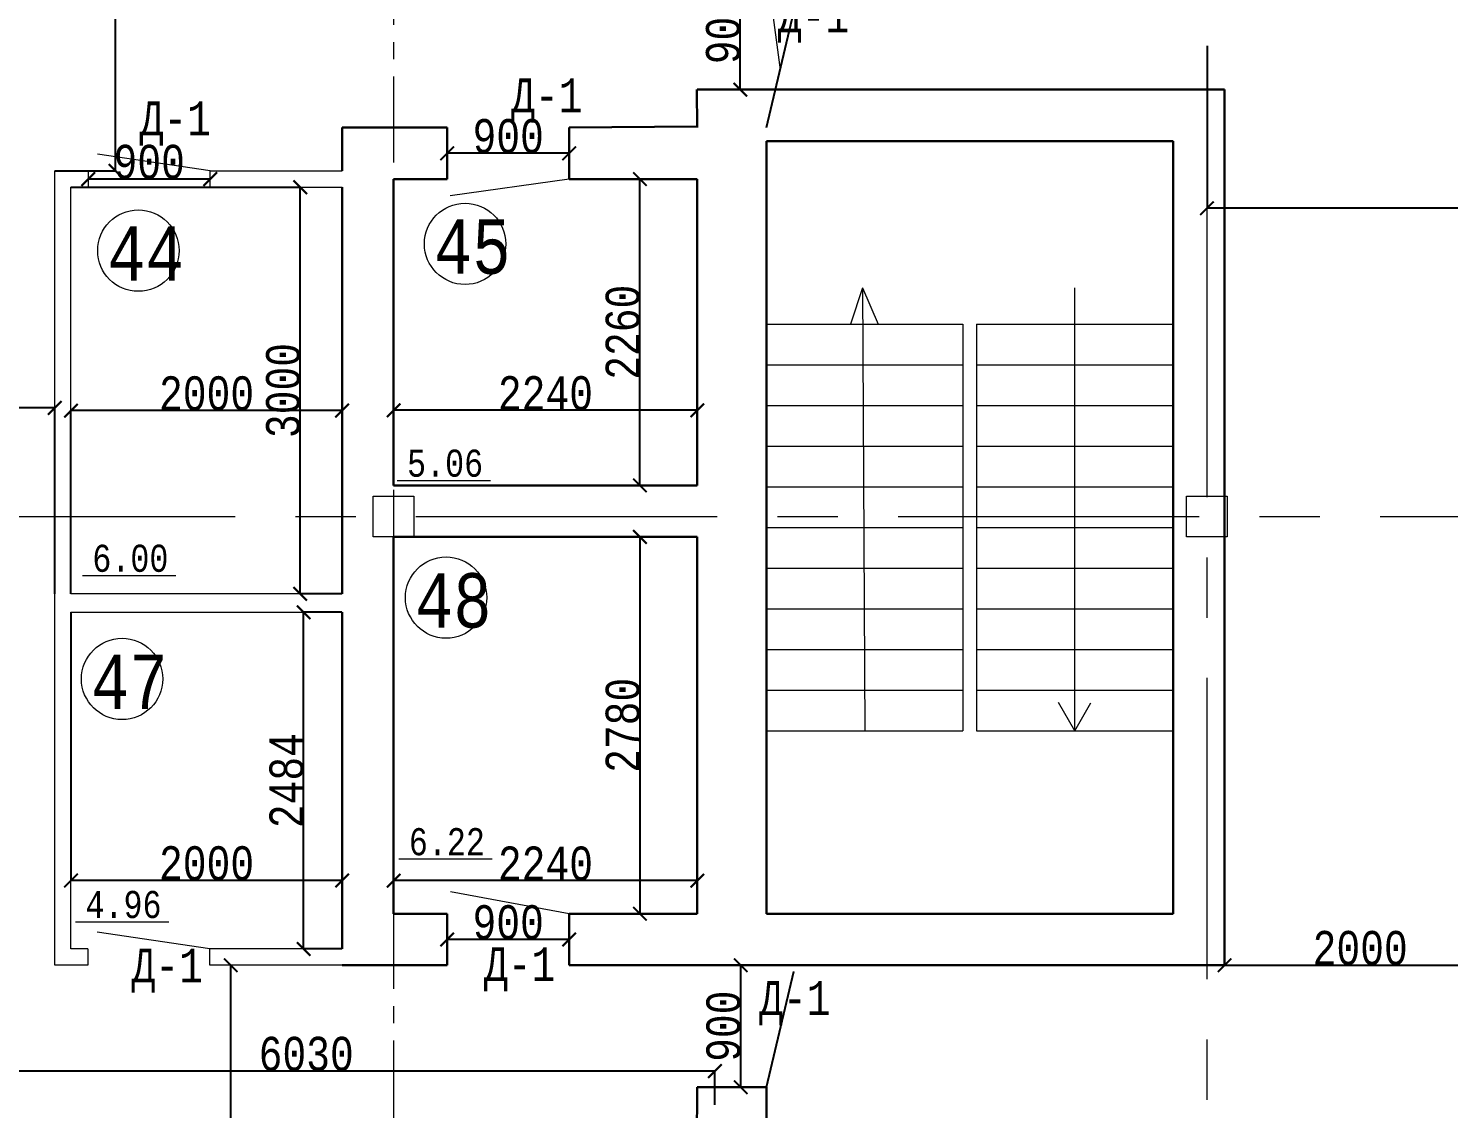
# Model space of a CAD drawing. Header units: millimetres. Extents: x -689206 to 4969298, y -1019800 to 703299.
# Drawn here: x 57749 to 68225, y -222542 to -214572 of the extents above; entities that cross this region are included whole.
import ezdxf

# ---------------------------------------------------------------- set-up
doc = ezdxf.new("R2010")
doc.units = ezdxf.units.MM
doc.linetypes.add('JIS_02_4.0', pattern=[5.5, 4, -1.5])
doc.linetypes.add('осеваяX2', pattern=[101.6, 63.5, -12.7, 12.7, -12.7])
for name, color, linetype, lineweight in [('ПЕРЕГОРОДКИ', 252, 'Continuous', 9), ('РАЗМЕРЫ', 7, 'Continuous', 9), ('сваи', 7, 'JIS_02_4.0', 30), ('стены', 7, 'Continuous', 20)]:
    doc.layers.add(name, color=color, linetype=linetype, lineweight=lineweight)
doc.layers.add('четотам', color=7, linetype='Continuous')
doc.styles.add('Аннотативный', font='isocteur.ttf', dxfattribs={"width": 0.7, "height": 250})
doc.dimstyles.new('Аннотативный', dxfattribs={"dimscale": 0, "dimtxt": 250, "dimasz": 100, "dimexe": 1.25, "dimexo": 0.625, "dimtad": 1, "dimdec": 0, "dimtxsty": 'Аннотативный', "dimblk": 'ARCHTICK', "dimcen": 2.5, "dimadec": 0, "dimazin": 0, "dimtfac": 1, "dimtdec": 0, "dimtmove": 0, "dimatfit": 3, "dimfxl": 1, "dimarcsym": 0})

# ---------------------------------------------------------------- blocks, each defined once
blk = doc.blocks.new('_ArchTick')
at = {"color": 0, "linetype": 'ByBlock', "const_width": 0.15}
blk.add_lwpolyline([(-0.5, -0.5), (0.5, 0.5)], dxfattribs=at)
blk = doc.blocks.new('*D2250')
at = {"layer": 'Defpoints', "color": 0, "lineweight": 15, "transparency": 16777216}
for p in [(59779, -218880), (60063, -218880), (60063, -221364)]:
    blk.add_point(p, dxfattribs=at)
at = {"layer": 'стены', "color": 0, "lineweight": -2, "transparency": 16777216}
for p, q in [((60062, -218880), (59778, -218880)), ((59779, -221364), (59779, -218880)), ((60062, -221364), (59778, -221364))]:
    blk.add_line(p, q, dxfattribs=at)
at = {"layer": 'стены', "color": 0, "lineweight": -2, "transparency": 16777216, "xscale": 100, "yscale": 100, "zscale": 100}
for p, rotation in [((59779, -218880), 90), ((59779, -221364), 270)]:
    blk.add_blockref('_ArchTick', p, dxfattribs=dict(at, rotation=rotation))
at = {"layer": 'стены', "color": 0, "lineweight": 5, "transparency": 16777216, "insert": (59654, -220122), "char_height": 250, "attachment_point": 5, "rotation": 90, "style": 'Аннотативный'}
blk.add_mtext('2484', dxfattribs=at)
blk = doc.blocks.new('*D2251')
at = {"layer": 'Defpoints', "color": 0, "lineweight": 15, "transparency": 16777216}
for p in [(58190, -215744), (59754, -215744), (60063, -218744)]:
    blk.add_point(p, dxfattribs=at)
at = {"layer": 'стены', "color": 0, "lineweight": -2, "transparency": 16777216}
for p, q in [((58191, -215744), (59756, -215744)), ((59754, -218744), (59754, -215744)), ((60062, -218744), (59753, -218744))]:
    blk.add_line(p, q, dxfattribs=at)
at = {"layer": 'стены', "color": 0, "lineweight": -2, "transparency": 16777216, "xscale": 100, "yscale": 100, "zscale": 100}
for p, rotation in [((59754, -215744), 90), ((59754, -218744), 270)]:
    blk.add_blockref('_ArchTick', p, dxfattribs=dict(at, rotation=rotation))
at = {"layer": 'стены', "color": 0, "lineweight": 5, "transparency": 16777216, "insert": (59629, -217244), "char_height": 250, "attachment_point": 5, "rotation": 90, "style": 'Аннотативный'}
blk.add_mtext('3000', dxfattribs=at)
blk = doc.blocks.new('*D2252')
at = {"layer": 'Defpoints', "color": 0, "lineweight": 15, "transparency": 16777216}
for p in [(58063, -217392), (58063, -218744), (60063, -218744)]:
    blk.add_point(p, dxfattribs=at)
at = {"layer": 'стены', "color": 0, "lineweight": -2, "transparency": 16777216}
for p, q in [((58063, -218743), (58063, -217390)), ((60063, -217392), (58063, -217392)), ((60063, -218743), (60063, -217390))]:
    blk.add_line(p, q, dxfattribs=at)
at = {"layer": 'стены', "color": 0, "lineweight": -2, "transparency": 16777216, "xscale": 100, "yscale": 100, "zscale": 100, "rotation": 180}
blk.add_blockref('_ArchTick', (58063, -217392), dxfattribs=at)
at = {"layer": 'стены', "color": 0, "lineweight": -2, "transparency": 16777216, "xscale": 100, "yscale": 100, "zscale": 100}
blk.add_blockref('_ArchTick', (60063, -217392), dxfattribs=at)
at = {"layer": 'стены', "color": 0, "lineweight": 5, "transparency": 16777216, "insert": (59063, -217266), "char_height": 250, "attachment_point": 5, "style": 'Аннотативный'}
blk.add_mtext('2000', dxfattribs=at)
blk = doc.blocks.new('*D2255')
at = {"layer": 'Defpoints', "color": 0, "lineweight": 15, "transparency": 16777216}
for p in [(56373, -217372), (56373, -218744), (57943, -218744)]:
    blk.add_point(p, dxfattribs=at)
at = {"layer": 'стены', "color": 0, "lineweight": -2, "transparency": 16777216}
for p, q in [((56373, -218743), (56373, -217371)), ((57943, -217372), (56373, -217372)), ((57943, -218743), (57943, -217371))]:
    blk.add_line(p, q, dxfattribs=at)
at = {"layer": 'стены', "color": 0, "lineweight": -2, "transparency": 16777216, "xscale": 100, "yscale": 100, "zscale": 100, "rotation": 180}
blk.add_blockref('_ArchTick', (56373, -217372), dxfattribs=at)
at = {"layer": 'стены', "color": 0, "lineweight": -2, "transparency": 16777216, "xscale": 100, "yscale": 100, "zscale": 100}
blk.add_blockref('_ArchTick', (57943, -217372), dxfattribs=at)
at = {"layer": 'стены', "color": 0, "lineweight": 5, "transparency": 16777216, "insert": (57158, -217247), "char_height": 250, "attachment_point": 5, "style": 'Аннотативный'}
blk.add_mtext('1570', dxfattribs=at)
blk = doc.blocks.new('*D2257')
at = {"layer": 'Defpoints', "color": 0, "lineweight": 15, "transparency": 16777216}
for p in [(63003, -221484), (63003, -221484), (63003, -222384)]:
    blk.add_point(p, dxfattribs=at)
at = {"layer": 'стены', "color": 0, "lineweight": -2, "transparency": 16777216}
for p, q in [((63003, -221484), (63004, -221484)), ((63003, -222384), (63003, -221484)), ((63003, -222384), (63004, -222384))]:
    blk.add_line(p, q, dxfattribs=at)
at = {"layer": 'стены', "color": 0, "lineweight": -2, "transparency": 16777216, "xscale": 100, "yscale": 100, "zscale": 100}
for p, rotation in [((63003, -221484), 90), ((63003, -222384), 270)]:
    blk.add_blockref('_ArchTick', p, dxfattribs=dict(at, rotation=rotation))
at = {"layer": 'стены', "color": 0, "lineweight": 5, "transparency": 16777216, "insert": (62877, -221934), "char_height": 250, "attachment_point": 5, "rotation": 90, "style": 'Аннотативный'}
blk.add_mtext('900', dxfattribs=at)
blk = doc.blocks.new('*D2206')
at = {"layer": 'Defpoints', "color": 0, "lineweight": 15, "transparency": 16777216}
for p in [(56783, -222265), (62813, -222514), (56783, -222644)]:
    blk.add_point(p, dxfattribs=at)
at = {"layer": 'стены', "color": 0, "lineweight": -2, "transparency": 16777216}
for p, q in [((56783, -222643), (56783, -222264)), ((62813, -222265), (56783, -222265)), ((62813, -222513), (62813, -222264))]:
    blk.add_line(p, q, dxfattribs=at)
at = {"layer": 'стены', "color": 0, "lineweight": -2, "transparency": 16777216, "xscale": 100, "yscale": 100, "zscale": 100, "rotation": 180}
blk.add_blockref('_ArchTick', (56783, -222265), dxfattribs=at)
at = {"layer": 'стены', "color": 0, "lineweight": -2, "transparency": 16777216, "xscale": 100, "yscale": 100, "zscale": 100}
blk.add_blockref('_ArchTick', (62813, -222265), dxfattribs=at)
at = {"layer": 'стены', "color": 0, "lineweight": 5, "transparency": 16777216, "insert": (59798, -222139), "char_height": 250, "attachment_point": 5, "style": 'Аннотативный'}
blk.add_mtext('6030', dxfattribs=at)
blk = doc.blocks.new('*D2279')
at = {"layer": 'Defpoints', "color": 0, "lineweight": 15, "transparency": 16777216}
for p in [(59241, -221484), (59241, -221484), (59241, -225631)]:
    blk.add_point(p, dxfattribs=at)
at = {"layer": 'РАЗМЕРЫ', "color": 0, "lineweight": -2, "transparency": 16777216}
for p, q in [((59241, -225631), (59241, -221484)), ((59242, -221484), (59243, -221484)), ((59242, -225631), (59243, -225631))]:
    blk.add_line(p, q, dxfattribs=at)
at = {"layer": 'РАЗМЕРЫ', "color": 0, "lineweight": -2, "transparency": 16777216, "xscale": 100, "yscale": 100, "zscale": 100}
for p, rotation in [((59241, -221484), 90), ((59241, -225631), 270)]:
    blk.add_blockref('_ArchTick', p, dxfattribs=dict(at, rotation=rotation))
at = {"layer": 'РАЗМЕРЫ', "color": 0, "lineweight": 5, "transparency": 16777216, "insert": (59116, -223558), "char_height": 250, "attachment_point": 5, "rotation": 90, "style": 'Аннотативный'}
blk.add_mtext('4147', dxfattribs=at)
blk = doc.blocks.new('*D2296')
at = {"layer": 'Defpoints', "color": 0, "lineweight": 15, "transparency": 16777216}
for p in [(58035, -210874), (58392, -210874), (58035, -215624)]:
    blk.add_point(p, dxfattribs=at)
at = {"layer": 'ПЕРЕГОРОДКИ', "color": 0, "lineweight": -2, "transparency": 16777216}
for p, q in [((58036, -210874), (58394, -210874)), ((58392, -215624), (58392, -210874)), ((58036, -215624), (58394, -215624))]:
    blk.add_line(p, q, dxfattribs=at)
at = {"layer": 'ПЕРЕГОРОДКИ', "color": 0, "lineweight": -2, "transparency": 16777216, "xscale": 100, "yscale": 100, "zscale": 100}
for p, rotation in [((58392, -210874), 90), ((58392, -215624), 270)]:
    blk.add_blockref('_ArchTick', p, dxfattribs=dict(at, rotation=rotation))
at = {"layer": 'ПЕРЕГОРОДКИ', "color": 0, "lineweight": 5, "transparency": 16777216, "insert": (58267, -213172), "char_height": 250, "attachment_point": 5, "rotation": 90, "style": 'Аннотативный'}
blk.add_mtext('4750', dxfattribs=at)
blk = doc.blocks.new('*D2399')
at = {"layer": 'Defpoints', "color": 0, "linetype": 'ByBlock', "lineweight": 15, "transparency": 16777216}
for p in [(60838, -221294), (60838, -221294), (61738, -221294)]:
    blk.add_point(p, dxfattribs=at)
at = {"layer": 'ПЕРЕГОРОДКИ', "color": 0, "linetype": 'ByBlock', "lineweight": -2, "transparency": 16777216}
for p, q in [((60838, -221293), (60838, -221293)), ((61738, -221294), (60838, -221294)), ((61738, -221293), (61738, -221293))]:
    blk.add_line(p, q, dxfattribs=at)
at = {"layer": 'ПЕРЕГОРОДКИ', "color": 0, "linetype": 'ByBlock', "lineweight": -2, "transparency": 16777216, "xscale": 100, "yscale": 100, "zscale": 100, "rotation": 180}
blk.add_blockref('_ArchTick', (60838, -221294), dxfattribs=at)
at = {"layer": 'ПЕРЕГОРОДКИ', "color": 0, "linetype": 'ByBlock', "lineweight": -2, "transparency": 16777216, "xscale": 100, "yscale": 100, "zscale": 100}
blk.add_blockref('_ArchTick', (61738, -221294), dxfattribs=at)
at = {"layer": 'ПЕРЕГОРОДКИ', "color": 0, "linetype": 'ByBlock', "lineweight": 13, "transparency": 16777216, "insert": (61288, -221168), "char_height": 250, "attachment_point": 5, "style": 'Аннотативный'}
blk.add_mtext('900', dxfattribs=at)
blk = doc.blocks.new('*D2400')
at = {"layer": 'Defpoints', "color": 0, "linetype": 'ByBlock', "lineweight": 15, "transparency": 16777216}
for p in [(60838, -215494), (60838, -215494), (61738, -215494)]:
    blk.add_point(p, dxfattribs=at)
at = {"layer": 'ПЕРЕГОРОДКИ', "color": 0, "linetype": 'ByBlock', "lineweight": -2, "transparency": 16777216}
for p, q in [((60838, -215493), (60838, -215493)), ((61738, -215494), (60838, -215494)), ((61738, -215493), (61738, -215493))]:
    blk.add_line(p, q, dxfattribs=at)
at = {"layer": 'ПЕРЕГОРОДКИ', "color": 0, "linetype": 'ByBlock', "lineweight": -2, "transparency": 16777216, "xscale": 100, "yscale": 100, "zscale": 100, "rotation": 180}
blk.add_blockref('_ArchTick', (60838, -215494), dxfattribs=at)
at = {"layer": 'ПЕРЕГОРОДКИ', "color": 0, "linetype": 'ByBlock', "lineweight": -2, "transparency": 16777216, "xscale": 100, "yscale": 100, "zscale": 100}
blk.add_blockref('_ArchTick', (61738, -215494), dxfattribs=at)
at = {"layer": 'ПЕРЕГОРОДКИ', "color": 0, "linetype": 'ByBlock', "lineweight": 5, "transparency": 16777216, "insert": (61288, -215368), "char_height": 250, "attachment_point": 5, "style": 'Аннотативный'}
blk.add_mtext('900', dxfattribs=at)
blk = doc.blocks.new('*D2362')
at = {"layer": 'Defpoints', "color": 0, "linetype": 'ByBlock', "lineweight": 15, "transparency": 16777216}
for p in [(58063, -218880), (60063, -218880), (58063, -220859)]:
    blk.add_point(p, dxfattribs=at)
at = {"layer": 'РАЗМЕРЫ', "color": 0, "linetype": 'ByBlock', "lineweight": -2, "transparency": 16777216}
for p, q in [((58063, -218881), (58063, -220860)), ((60063, -218881), (60063, -220860)), ((60063, -220859), (58063, -220859))]:
    blk.add_line(p, q, dxfattribs=at)
at = {"layer": 'РАЗМЕРЫ', "color": 0, "linetype": 'ByBlock', "lineweight": -2, "transparency": 16777216, "xscale": 100, "yscale": 100, "zscale": 100, "rotation": 180}
blk.add_blockref('_ArchTick', (58063, -220859), dxfattribs=at)
at = {"layer": 'РАЗМЕРЫ', "color": 0, "linetype": 'ByBlock', "lineweight": -2, "transparency": 16777216, "xscale": 100, "yscale": 100, "zscale": 100}
blk.add_blockref('_ArchTick', (60063, -220859), dxfattribs=at)
at = {"layer": 'РАЗМЕРЫ', "color": 0, "linetype": 'ByBlock', "lineweight": 5, "transparency": 16777216, "insert": (59063, -220733), "char_height": 250, "attachment_point": 5, "style": 'Аннотативный'}
blk.add_mtext('2000', dxfattribs=at)
blk = doc.blocks.new('*D2363')
at = {"layer": 'Defpoints', "color": 0, "linetype": 'ByBlock', "lineweight": 15, "transparency": 16777216}
for p in [(58190, -215684), (58190, -215684), (59090, -215684)]:
    blk.add_point(p, dxfattribs=at)
at = {"layer": 'РАЗМЕРЫ', "color": 0, "linetype": 'ByBlock', "lineweight": -2, "transparency": 16777216}
for p, q in [((58190, -215683), (58190, -215683)), ((59090, -215684), (58190, -215684)), ((59090, -215683), (59090, -215683))]:
    blk.add_line(p, q, dxfattribs=at)
at = {"layer": 'РАЗМЕРЫ', "color": 0, "linetype": 'ByBlock', "lineweight": -2, "transparency": 16777216, "xscale": 100, "yscale": 100, "zscale": 100, "rotation": 180}
blk.add_blockref('_ArchTick', (58190, -215684), dxfattribs=at)
at = {"layer": 'РАЗМЕРЫ', "color": 0, "linetype": 'ByBlock', "lineweight": -2, "transparency": 16777216, "xscale": 100, "yscale": 100, "zscale": 100}
blk.add_blockref('_ArchTick', (59090, -215684), dxfattribs=at)
at = {"layer": 'РАЗМЕРЫ', "color": 0, "linetype": 'ByBlock', "lineweight": 5, "transparency": 16777216, "insert": (58640, -215558), "char_height": 250, "attachment_point": 5, "style": 'Аннотативный'}
blk.add_mtext('900', dxfattribs=at)
blk = doc.blocks.new('*D2335')
at = {"layer": 'Defpoints', "color": 0, "linetype": 'ByBlock', "lineweight": 15, "transparency": 16777216}
for p in [(66573, -221484), (68573, -221484), (68573, -221484)]:
    blk.add_point(p, dxfattribs=at)
at = {"layer": 'РАЗМЕРЫ', "color": 0, "linetype": 'ByBlock', "lineweight": -2, "transparency": 16777216}
for p, q in [((66573, -221483), (66573, -221483)), ((66573, -221484), (68573, -221484)), ((68573, -221483), (68573, -221483))]:
    blk.add_line(p, q, dxfattribs=at)
at = {"layer": 'РАЗМЕРЫ', "color": 0, "linetype": 'ByBlock', "lineweight": -2, "transparency": 16777216, "xscale": 100, "yscale": 100, "zscale": 100, "rotation": 180}
blk.add_blockref('_ArchTick', (66573, -221484), dxfattribs=at)
at = {"layer": 'РАЗМЕРЫ', "color": 0, "linetype": 'ByBlock', "lineweight": -2, "transparency": 16777216, "xscale": 100, "yscale": 100, "zscale": 100}
blk.add_blockref('_ArchTick', (68573, -221484), dxfattribs=at)
at = {"layer": 'РАЗМЕРЫ', "color": 0, "linetype": 'ByBlock', "lineweight": 5, "transparency": 16777216, "insert": (67573, -221358), "char_height": 250, "attachment_point": 5, "style": 'Аннотативный'}
blk.add_mtext('2000', dxfattribs=at)
blk = doc.blocks.new('*D2441')
at = {"layer": 'Defpoints', "color": 0, "linetype": 'ByBlock', "lineweight": 15, "ltscale": 35, "transparency": 16777216}
for p in [(63000, -214124), (63070, -214124), (63030, -215024)]:
    blk.add_point(p, dxfattribs=at)
at = {"layer": 'сваи', "color": 0, "linetype": 'ByBlock', "lineweight": -2, "ltscale": 35, "transparency": 16777216}
for p, q in [((63069, -214124), (62999, -214124)), ((63000, -215024), (63000, -214124)), ((63029, -215024), (62999, -215024))]:
    blk.add_line(p, q, dxfattribs=at)
at = {"layer": 'сваи', "color": 0, "linetype": 'ByBlock', "lineweight": -2, "ltscale": 35, "transparency": 16777216, "xscale": 100, "yscale": 100, "zscale": 100}
for p, rotation in [((63000, -214124), 90), ((63000, -215024), 270)]:
    blk.add_blockref('_ArchTick', p, dxfattribs=dict(at, rotation=rotation))
at = {"layer": 'сваи', "color": 0, "linetype": 'ByBlock', "lineweight": 5, "ltscale": 35, "transparency": 16777216, "insert": (62874, -214574), "char_height": 250, "attachment_point": 5, "rotation": 90, "style": 'Аннотативный'}
blk.add_mtext('900', dxfattribs=at)
blk = doc.blocks.new('*D2447')
at = {"layer": 'Defpoints', "color": 0, "linetype": 'ByBlock', "lineweight": 15, "ltscale": 35, "transparency": 16777216}
for p in [(62260, -215684), (62683, -215684), (62683, -217944)]:
    blk.add_point(p, dxfattribs=at)
at = {"layer": 'РАЗМЕРЫ', "color": 0, "linetype": 'ByBlock', "lineweight": -2, "ltscale": 35, "transparency": 16777216}
for p, q in [((62682, -215684), (62259, -215684)), ((62260, -217944), (62260, -215684)), ((62682, -217944), (62259, -217944))]:
    blk.add_line(p, q, dxfattribs=at)
at = {"layer": 'РАЗМЕРЫ', "color": 0, "linetype": 'ByBlock', "lineweight": -2, "ltscale": 35, "transparency": 16777216, "xscale": 100, "yscale": 100, "zscale": 100}
for p, rotation in [((62260, -215684), 90), ((62260, -217944), 270)]:
    blk.add_blockref('_ArchTick', p, dxfattribs=dict(at, rotation=rotation))
at = {"layer": 'РАЗМЕРЫ', "color": 0, "linetype": 'ByBlock', "lineweight": 5, "ltscale": 35, "transparency": 16777216, "insert": (62134, -216814), "char_height": 250, "attachment_point": 5, "rotation": 90, "style": 'Аннотативный'}
blk.add_mtext('2260', dxfattribs=at)
blk = doc.blocks.new('*D2448')
at = {"layer": 'Defpoints', "color": 0, "linetype": 'ByBlock', "lineweight": 15, "ltscale": 35, "transparency": 16777216}
for p in [(60443, -217390), (60443, -217944), (62683, -217944)]:
    blk.add_point(p, dxfattribs=at)
at = {"layer": 'РАЗМЕРЫ', "color": 0, "linetype": 'ByBlock', "lineweight": -2, "ltscale": 35, "transparency": 16777216}
for p, q in [((60443, -217944), (60443, -217389)), ((62683, -217390), (60443, -217390)), ((62683, -217944), (62683, -217389))]:
    blk.add_line(p, q, dxfattribs=at)
at = {"layer": 'РАЗМЕРЫ', "color": 0, "linetype": 'ByBlock', "lineweight": -2, "ltscale": 35, "transparency": 16777216, "xscale": 100, "yscale": 100, "zscale": 100, "rotation": 180}
blk.add_blockref('_ArchTick', (60443, -217390), dxfattribs=at)
at = {"layer": 'РАЗМЕРЫ', "color": 0, "linetype": 'ByBlock', "lineweight": -2, "ltscale": 35, "transparency": 16777216, "xscale": 100, "yscale": 100, "zscale": 100}
blk.add_blockref('_ArchTick', (62683, -217390), dxfattribs=at)
at = {"layer": 'РАЗМЕРЫ', "color": 0, "linetype": 'ByBlock', "lineweight": 5, "ltscale": 35, "transparency": 16777216, "insert": (61563, -217265), "char_height": 250, "attachment_point": 5, "style": 'Аннотативный'}
blk.add_mtext('2240', dxfattribs=at)
blk = doc.blocks.new('*D2442')
at = {"layer": 'Defpoints', "color": 0, "linetype": 'ByBlock', "lineweight": 15, "ltscale": 35, "transparency": 16777216}
for p in [(60443, -220860), (60443, -221104), (62683, -221104)]:
    blk.add_point(p, dxfattribs=at)
at = {"layer": 'РАЗМЕРЫ', "color": 0, "linetype": 'ByBlock', "lineweight": -2, "ltscale": 35, "transparency": 16777216}
for p, q in [((60443, -221103), (60443, -220859)), ((62683, -220860), (60443, -220860)), ((62683, -221103), (62683, -220859))]:
    blk.add_line(p, q, dxfattribs=at)
at = {"layer": 'РАЗМЕРЫ', "color": 0, "linetype": 'ByBlock', "lineweight": -2, "ltscale": 35, "transparency": 16777216, "xscale": 100, "yscale": 100, "zscale": 100, "rotation": 180}
blk.add_blockref('_ArchTick', (60443, -220860), dxfattribs=at)
at = {"layer": 'РАЗМЕРЫ', "color": 0, "linetype": 'ByBlock', "lineweight": -2, "ltscale": 35, "transparency": 16777216, "xscale": 100, "yscale": 100, "zscale": 100}
blk.add_blockref('_ArchTick', (62683, -220860), dxfattribs=at)
at = {"layer": 'РАЗМЕРЫ', "color": 0, "linetype": 'ByBlock', "lineweight": 5, "ltscale": 35, "transparency": 16777216, "insert": (61563, -220735), "char_height": 250, "attachment_point": 5, "style": 'Аннотативный'}
blk.add_mtext('2240', dxfattribs=at)
blk = doc.blocks.new('*D2443')
at = {"layer": 'Defpoints', "color": 0, "linetype": 'ByBlock', "lineweight": 15, "ltscale": 35, "transparency": 16777216}
for p in [(62683, -218324), (62260, -221104), (62683, -221104)]:
    blk.add_point(p, dxfattribs=at)
at = {"layer": 'РАЗМЕРЫ', "color": 0, "linetype": 'ByBlock', "lineweight": -2, "ltscale": 35, "transparency": 16777216}
for p, q in [((62682, -218324), (62259, -218324)), ((62260, -218324), (62260, -221104)), ((62682, -221104), (62259, -221104))]:
    blk.add_line(p, q, dxfattribs=at)
at = {"layer": 'РАЗМЕРЫ', "color": 0, "linetype": 'ByBlock', "lineweight": -2, "ltscale": 35, "transparency": 16777216, "xscale": 100, "yscale": 100, "zscale": 100}
for p, rotation in [((62260, -218324), 90), ((62260, -221104), 270)]:
    blk.add_blockref('_ArchTick', p, dxfattribs=dict(at, rotation=rotation))
at = {"layer": 'РАЗМЕРЫ', "color": 0, "linetype": 'ByBlock', "lineweight": 5, "ltscale": 35, "transparency": 16777216, "insert": (62134, -219714), "char_height": 250, "attachment_point": 5, "rotation": 90, "style": 'Аннотативный'}
blk.add_mtext('2780', dxfattribs=at)
blk = doc.blocks.new('*D2449')
at = {"layer": 'Defpoints', "color": 0, "linetype": 'ByBlock', "lineweight": 15, "ltscale": 35, "transparency": 16777216}
for p in [(66443, -214701), (82818, -214701), (66443, -215899)]:
    blk.add_point(p, dxfattribs=at)
at = {"layer": 'РАЗМЕРЫ', "color": 0, "linetype": 'ByBlock', "lineweight": -2, "ltscale": 35, "transparency": 16777216}
for p, q in [((66443, -214701), (66443, -215900)), ((82818, -214701), (82818, -215900)), ((82818, -215899), (66443, -215899))]:
    blk.add_line(p, q, dxfattribs=at)
at = {"layer": 'РАЗМЕРЫ', "color": 0, "linetype": 'ByBlock', "lineweight": -2, "ltscale": 35, "transparency": 16777216, "xscale": 100, "yscale": 100, "zscale": 100, "rotation": 180}
blk.add_blockref('_ArchTick', (66443, -215899), dxfattribs=at)
at = {"layer": 'РАЗМЕРЫ', "color": 0, "linetype": 'ByBlock', "lineweight": -2, "ltscale": 35, "transparency": 16777216, "xscale": 100, "yscale": 100, "zscale": 100}
blk.add_blockref('_ArchTick', (82818, -215899), dxfattribs=at)
at = {"layer": 'РАЗМЕРЫ', "color": 0, "linetype": 'ByBlock', "lineweight": 5, "ltscale": 35, "transparency": 16777216, "insert": (74631, -215773), "char_height": 250, "attachment_point": 5, "style": 'Аннотативный'}
blk.add_mtext('16270', dxfattribs=at)

msp = doc.modelspace()

# ---------------------------------------------------------------- linework, layer by layer
at = {"layer": 'ПЕРЕГОРОДКИ', "color": 18, "linetype": 'ByBlock', "lineweight": 9, "true_color": 0x000000}
for p, q in [((59090.4, -215624.1), (58258.8, -215500)), ((61737.8, -215684.1), (60860.4, -215808.8)), ((61737.8, -221104.1), (60862, -220943.4)), ((59087.4, -221364.1), (58255.7, -221240))]:
    msp.add_line(p, q, dxfattribs=at)
at = {"layer": 'ПЕРЕГОРОДКИ', "color": 18, "linetype": 'ByBlock', "lineweight": 13, "true_color": 0x000000}
for p, q in [((58190.4, -215624.1), (58190.4, -215744.1)), ((59090.4, -215744.1), (59090.4, -215624.1)), ((58187.4, -221364.1), (58187.4, -221484.1)), ((59087.4, -221484.1), (59087.4, -221364.1)), ((63192.7, -222384.1), (63394.7, -221529.9))]:
    msp.add_line(p, q, dxfattribs=at)
at = {"layer": 'РАЗМЕРЫ', "lineweight": 30, "ltscale": 150}
for p, q in [((66572.7, -215024.1), (63190, -215024.1)), ((66572.7, -215404.1), (66572.7, -215024.1)), ((66192.7, -215404.1), (63192.7, -215404.1))]:
    msp.add_line(p, q, dxfattribs=at)
at = {"layer": 'РАЗМЕРЫ', "linetype": 'ByBlock', "lineweight": 20}
for p, q in [((63192.7, -215404.1), (66192.7, -215404.1)), ((63192.7, -215404.1), (63192.7, -216754.1)), ((66192.7, -216754.1), (66192.7, -215404.1)), ((63192.7, -216754.1), (63192.7, -219754.1)), ((66192.7, -217054.1), (66192.7, -216754.1)), ((66192.7, -216754.1), (66192.7, -219754.1)), ((63192.7, -219754.1), (63192.7, -221104.1)), ((66192.7, -221104.1), (66192.7, -219754.1)), ((63192.7, -221104.1), (64224.1, -221104.1)), ((63192.7, -221104.1), (66192.7, -221104.1))]:
    msp.add_line(p, q, dxfattribs=at)
at = {"layer": 'РАЗМЕРЫ', "linetype": 'ByBlock', "lineweight": 30}
for p, q in [((66192.7, -215404.1), (66192.7, -221104.1)), ((66572.7, -221484.1), (66572.7, -215404.1)), ((63192.7, -221484.1), (66192.7, -221484.1)), ((66192.7, -221484.1), (66572.7, -221484.1))]:
    msp.add_line(p, q, dxfattribs=at)
at = {"layer": 'РАЗМЕРЫ', "linetype": 'ByBlock', "lineweight": 15}
for p, q in [((63902.2, -216485.4), (63813.7, -216754.1)), ((63902.2, -216485.4), (63917.7, -219754.1)), ((63902.2, -216485.4), (64016.8, -216754.1)), ((65467.7, -219754.1), (65467.7, -216485.4)), ((63192.7, -216754.1), (64642.7, -216754.1)), ((64642.7, -216754.1), (64642.7, -219754.1)), ((64742.7, -216754.1), (66192.7, -216754.1)), ((64742.7, -216754.1), (64742.7, -219754.1)), ((63192.7, -217054.1), (64642.7, -217054.1)), ((64742.7, -217054.1), (66192.7, -217054.1)), ((63192.7, -217354.1), (64642.7, -217354.1)), ((64742.7, -217354.1), (66192.7, -217354.1)), ((63192.7, -217654.1), (64642.7, -217654.1)), ((64742.7, -217654.1), (66192.7, -217654.1)), ((63192.7, -217954.1), (64642.7, -217954.1)), ((64742.7, -217954.1), (66192.7, -217954.1)), ((63192.7, -218254.1), (64642.7, -218254.1)), ((64742.7, -218254.1), (66192.7, -218254.1)), ((63192.7, -218554.1), (64642.7, -218554.1)), ((64742.7, -218554.1), (66192.7, -218554.1)), ((63192.7, -218854.1), (64642.7, -218854.1)), ((64742.7, -218854.1), (66192.7, -218854.1)), ((63192.7, -219154.1), (64642.7, -219154.1)), ((64742.7, -219154.1), (66192.7, -219154.1)), ((63192.7, -219454.1), (64642.7, -219454.1)), ((64742.7, -219454.1), (66192.7, -219454.1)), ((65467.7, -219754.1), (65346.7, -219544.5)), ((65467.7, -219754.1), (65586.5, -219548.2)), ((63192.7, -219754.1), (64642.7, -219754.1)), ((64742.7, -219754.1), (66192.7, -219754.1))]:
    msp.add_line(p, q, dxfattribs=at)
at = {"layer": 'РАЗМЕРЫ'}
for p, q in [((60468.5, -217906.9), (61157.7, -217906.9)), ((58146.8, -218608.5), (58836.1, -218608.5)), ((60481.6, -220699.7), (61170.8, -220699.7)), ((58096, -221162.8), (58785.3, -221162.8))]:
    msp.add_line(p, q, dxfattribs=at)
at = {"layer": 'РАЗМЕРЫ', "linetype": 'ByBlock', "lineweight": 30, "ltscale": 35}
for p, q in [((62682.7, -222384.1), (62680.2, -222845.2)), ((63192.7, -222384.1), (62682.7, -222384.1))]:
    msp.add_line(p, q, dxfattribs=at)
at = {"layer": 'сваи', "linetype": 'ByBlock', "lineweight": 9, "ltscale": 35}
msp.add_line((63192.7, -214124.1), (63293.7, -214877), dxfattribs=at)
at = {"layer": 'сваи', "linetype": 'ByBlock', "lineweight": 30, "ltscale": 35}
for p, q in [((62680, -215024.1), (62682.7, -215304.1)), ((63190, -215024.1), (62682.7, -215024.1))]:
    msp.add_line(p, q, dxfattribs=at)
at = {"layer": 'стены', "linetype": 'осеваяX2', "lineweight": 5, "ltscale": 35}
for p, q in [((66442.7, -198028.6), (66442.7, -243631.8)), ((46383.8, -218174.1), (108442.7, -218174.1))]:
    msp.add_line(p, q, dxfattribs=at)
at = {"layer": 'стены', "linetype": 'осеваяX2', "lineweight": 5, "ltscale": 10}
msp.add_line((60442.7, -203751.5), (60442.7, -230643.1), dxfattribs=at)
at = {"layer": 'стены', "color": 7, "lineweight": 25, "true_color": 0xffffff}
for p, q in [((63192.7, -215304.1), (63394.7, -214449.9)), ((63192.7, -222384.1), (63394.7, -221529.9))]:
    msp.add_line(p, q, dxfattribs=at)
at = {"layer": 'стены', "lineweight": 30}
for p, q in [((60062.7, -215624.1), (60062.7, -215304.1)), ((60837.8, -215304.1), (60062.7, -215304.1)), ((60837.8, -215304.1), (60837.8, -215684.1)), ((62682.6, -215295), (61737.8, -215304.1)), ((61737.8, -215684.1), (61737.8, -215304.1)), ((63192.7, -215404.1), (63192.7, -221104.1)), ((60442.7, -217944.1), (60442.7, -215684.1)), ((60837.8, -215684.1), (60442.7, -215684.1)), ((62682.7, -215684.1), (61737.8, -215684.1)), ((62682.7, -217944.1), (62682.7, -215684.1)), ((60062.7, -218744.1), (60062.7, -215744.1)), ((60442.7, -217944.1), (62682.7, -217944.1)), ((60442.7, -221104.1), (60442.7, -218324.1)), ((60442.7, -218324.1), (62682.7, -218324.1)), ((62682.7, -221104.1), (62682.7, -218324.1)), ((60062.7, -221364.1), (60062.7, -218880.2)), ((60837.8, -221104.1), (60442.7, -221104.1)), ((60837.8, -221104.1), (60837.8, -221484.1)), ((62682.7, -221104.1), (61737.8, -221104.1)), ((61737.8, -221484.1), (61737.8, -221104.1)), ((66192.7, -221104.1), (63192.7, -221104.1)), ((60837.8, -221484.1), (60062.7, -221484.1)), ((62812.7, -221484.1), (61737.8, -221484.1)), ((62812.7, -221484.1), (63192.7, -221484.1)), ((62812.7, -222384.1), (63192.7, -222384.1)), ((63192.7, -222764.1), (63192.7, -222384.1))]:
    msp.add_line(p, q, dxfattribs=at)
at = {"layer": 'стены', "color": 18, "lineweight": 13, "true_color": 0x000000}
for p, q in [((57942.7, -218744.1), (57942.7, -215624.1)), ((57942.7, -221484.1), (57942.7, -218744.1)), ((60062.7, -218744.1), (58062.7, -218744.1)), ((58062.7, -221364.1), (58062.7, -218880.2)), ((58062.7, -218880.2), (60062.7, -218880.2)), ((58187.4, -221364.1), (58062.7, -221364.1)), ((60062.7, -221364.1), (59087.4, -221364.1)), ((58187.4, -221484.1), (57942.7, -221484.1)), ((60062.7, -221484.1), (59087.4, -221484.1))]:
    msp.add_line(p, q, dxfattribs=at)
at = {"layer": 'стены', "lineweight": 25}
for p, q in [((57942.7, -215624.1), (58190.4, -215624.1)), ((58062.7, -215744.1), (58190.4, -215744.1))]:
    msp.add_line(p, q, dxfattribs=at)
at = {"layer": 'стены', "lineweight": 13}
for p, q in [((59090.4, -215624.1), (60062.7, -215624.1)), ((58062.7, -218744.1), (58062.7, -215744.1)), ((59090.4, -215744.1), (60062.7, -215744.1))]:
    msp.add_line(p, q, dxfattribs=at)
at = {"layer": 'стены', "lineweight": 20}
for points in [[(60292.7, -218024.1), (60592.7, -218024.1), (60592.7, -218324.1), (60292.7, -218324.1)], [(66292.7, -218024.1), (66592.7, -218024.1), (66592.7, -218324.1), (66292.7, -218324.1)]]:
    msp.add_lwpolyline(points, close=True, dxfattribs=at)
at = {"layer": 'четотам', "lineweight": 13}
for centre in [(58560, -216211.8), (60970, -216161.8), (60830, -218771.8), (58440, -219371.8)]:
    msp.add_circle(centre, 300, dxfattribs=at)

# ---------------------------------------------------------------- texts
at = {"layer": 'РАЗМЕРЫ', "lineweight": 20, "ltscale": 150, "char_height": 250, "width": 922.913, "attachment_point": 1, "style": 'Аннотативный'}
for insert in [(63277, -214351.9), (61310, -214941.2), (58570, -215111.2), (58510, -221361.2), (61110, -221351.2), (63140, -221601.2)]:
    msp.add_mtext('Д-1', dxfattribs=dict(at, insert=insert))
at = {"layer": 'РАЗМЕРЫ', "lineweight": 13, "ltscale": 150, "char_height": 401.1, "width": 1460, "attachment_point": 1, "style": 'Аннотативный'}
for s, insert in [('45', (60742, -215981.9)), ('44', (58332, -216031.9)), ('48', (60602, -218591.9)), ('47', (58212, -219191.9))]:
    msp.add_mtext(s, dxfattribs=dict(at, insert=insert))
at = {"layer": 'РАЗМЕРЫ', "char_height": 200, "width": 656.117, "attachment_point": 1, "style": 'Аннотативный'}
for s, insert in [('5.06', (60542.1, -217679.9)), ('6.00', (58220.4, -218381.5)), ('6.22', (60555.2, -220472.6)), ('4.96', (58169.6, -220935.7))]:
    msp.add_mtext(s, dxfattribs=dict(at, insert=insert))

# ---------------------------------------------------------------- dimensions: what is measured, and where the dimension line sits
at = {"layer": 'ПЕРЕГОРОДКИ', "color": 18, "lineweight": 5, "true_color": 0x000000}
dim = msp.add_linear_dim(base=(58392.3, -210874.1), p1=(58034.9, -215624.1), p2=(58034.9, -210874.1), angle=90, dimstyle='Аннотативный', dxfattribs=at)
dim.commit()
dim.dimension.update_dxf_attribs({"geometry": '*D2296', "text_midpoint": (58392.3, -213172.3), "dimtype": 161})
at = {"layer": 'ПЕРЕГОРОДКИ', "color": 18, "linetype": 'ByBlock', "lineweight": 5, "true_color": 0x000000}
dim = msp.add_linear_dim(base=(60837.8, -215494.1), p1=(61737.8, -215494.1), p2=(60837.8, -215494.1), dimstyle='Аннотативный', dxfattribs=at)
dim.commit()
dim.dimension.update_dxf_attribs({"geometry": '*D2400', "text_midpoint": (61287.8, -215368.5)})
at = {"layer": 'ПЕРЕГОРОДКИ', "color": 18, "linetype": 'ByBlock', "lineweight": 13, "true_color": 0x000000}
dim = msp.add_linear_dim(base=(60837.8, -221294.1), p1=(61737.8, -221294.1), p2=(60837.8, -221294.1), dimstyle='Аннотативный', dxfattribs=at)
dim.commit()
dim.dimension.update_dxf_attribs({"geometry": '*D2399', "text_midpoint": (61287.8, -221168.5)})
at = {"layer": 'РАЗМЕРЫ', "linetype": 'ByBlock', "lineweight": 5, "ltscale": 35}
dim = msp.add_aligned_dim(p1=(82818.3, -214700.5), p2=(66442.7, -214700.5), distance=1198.2, text='16270', dimstyle='Аннотативный', dxfattribs=at)
dim.commit()
dim.dimension.update_dxf_attribs({"geometry": '*D2449', "text_midpoint": (74630.5, -215773.1)})
at = {"layer": 'РАЗМЕРЫ', "linetype": 'ByBlock', "lineweight": 5}
for base, p1, p2, picture, middle in [((58190.4, -215684.1), (59090.4, -215684.1), (58190.4, -215684.1), '*D2363', (58640.4, -215558.5)), ((58062.7, -220859), (60062.7, -218880.2), (58062.7, -218880.2), '*D2362', (59062.7, -220733.4)), ((68572.7, -221484.1), (66572.7, -221484.1), (68572.7, -221484.1), '*D2335', (67572.7, -221358.5))]:
    dim = msp.add_linear_dim(base=base, p1=p1, p2=p2, dimstyle='Аннотативный', dxfattribs=at)
    dim.commit()
    dim.dimension.update_dxf_attribs({"geometry": picture, "text_midpoint": middle})
at = {"layer": 'РАЗМЕРЫ', "linetype": 'ByBlock', "lineweight": 5, "ltscale": 35}
for p1, p2, distance, picture, middle in [((62682.7, -217944.1), (62682.7, -215684.1), 422.7, '*D2447', (62134.4, -216814.1)), ((62682.7, -217944.1), (60442.7, -217944.1), -553.6, '*D2448', (61562.7, -217264.9)), ((62682.7, -218324.1), (62682.7, -221104.1), -422.7, '*D2443', (62134.4, -219714.1)), ((62682.7, -221104.1), (60442.7, -221104.1), -243.8, '*D2442', (61562.7, -220734.7))]:
    dim = msp.add_aligned_dim(p1=p1, p2=p2, distance=distance, dimstyle='Аннотативный', dxfattribs=at)
    dim.commit()
    dim.dimension.update_dxf_attribs({"geometry": picture, "text_midpoint": middle})
at = {"layer": 'РАЗМЕРЫ', "lineweight": 5}
dim = msp.add_linear_dim(base=(59241.3, -221484.1), p1=(59241.3, -225631.3), p2=(59241.3, -221484.1), angle=90, dimstyle='Аннотативный', dxfattribs=at)
dim.commit()
dim.dimension.update_dxf_attribs({"geometry": '*D2279', "text_midpoint": (59115.6, -223557.7)})
at = {"layer": 'сваи', "linetype": 'ByBlock', "lineweight": 5, "ltscale": 35}
dim = msp.add_linear_dim(base=(62999.8, -214124.1), p1=(63029.8, -215024.1), p2=(63070, -214124.1), angle=90, dimstyle='Аннотативный', dxfattribs=at)
dim.commit()
dim.dimension.update_dxf_attribs({"geometry": '*D2441', "text_midpoint": (62874.2, -214574.1)})
at = {"layer": 'стены', "lineweight": 5}
for base, p1, p2, picture, middle in [((59754.4, -215744.1), (60062.7, -218744.1), (58190.4, -215744.1), '*D2251', (59628.8, -217244.1)), ((59779.5, -218880.2), (60062.7, -221364.1), (60062.7, -218880.2), '*D2250', (59653.8, -220122.1)), ((63002.7, -221484.1), (63002.7, -222384.1), (63002.7, -221484.1), '*D2257', (62877.1, -221934.1))]:
    dim = msp.add_linear_dim(base=base, p1=p1, p2=p2, angle=90, dimstyle='Аннотативный', dxfattribs=at)
    dim.commit()
    dim.dimension.update_dxf_attribs({"geometry": picture, "text_midpoint": middle})
dim = msp.add_linear_dim(base=(56372.7, -217372.4), p1=(57942.7, -218744.1), p2=(56372.7, -218744.1), dimstyle='Аннотативный', dxfattribs=at)
dim.commit()
dim.dimension.update_dxf_attribs({"geometry": '*D2255', "text_midpoint": (57157.7, -217372.4), "dimtype": 160})
dim = msp.add_linear_dim(base=(58062.7, -217391.7), p1=(60062.7, -218744.1), p2=(58062.7, -218744.1), dimstyle='Аннотативный', dxfattribs=at)
dim.commit()
dim.dimension.update_dxf_attribs({"geometry": '*D2252', "text_midpoint": (59062.7, -217266.1)})
dim = msp.add_linear_dim(base=(56783.4, -222264.9), p1=(62812.7, -222514.1), p2=(56783.4, -222644.1), text='6030', dimstyle='Аннотативный', dxfattribs=at)
dim.commit()
dim.dimension.update_dxf_attribs({"geometry": '*D2206', "text_midpoint": (59798, -222139.3)})

doc.saveas('drawing.dxf')
